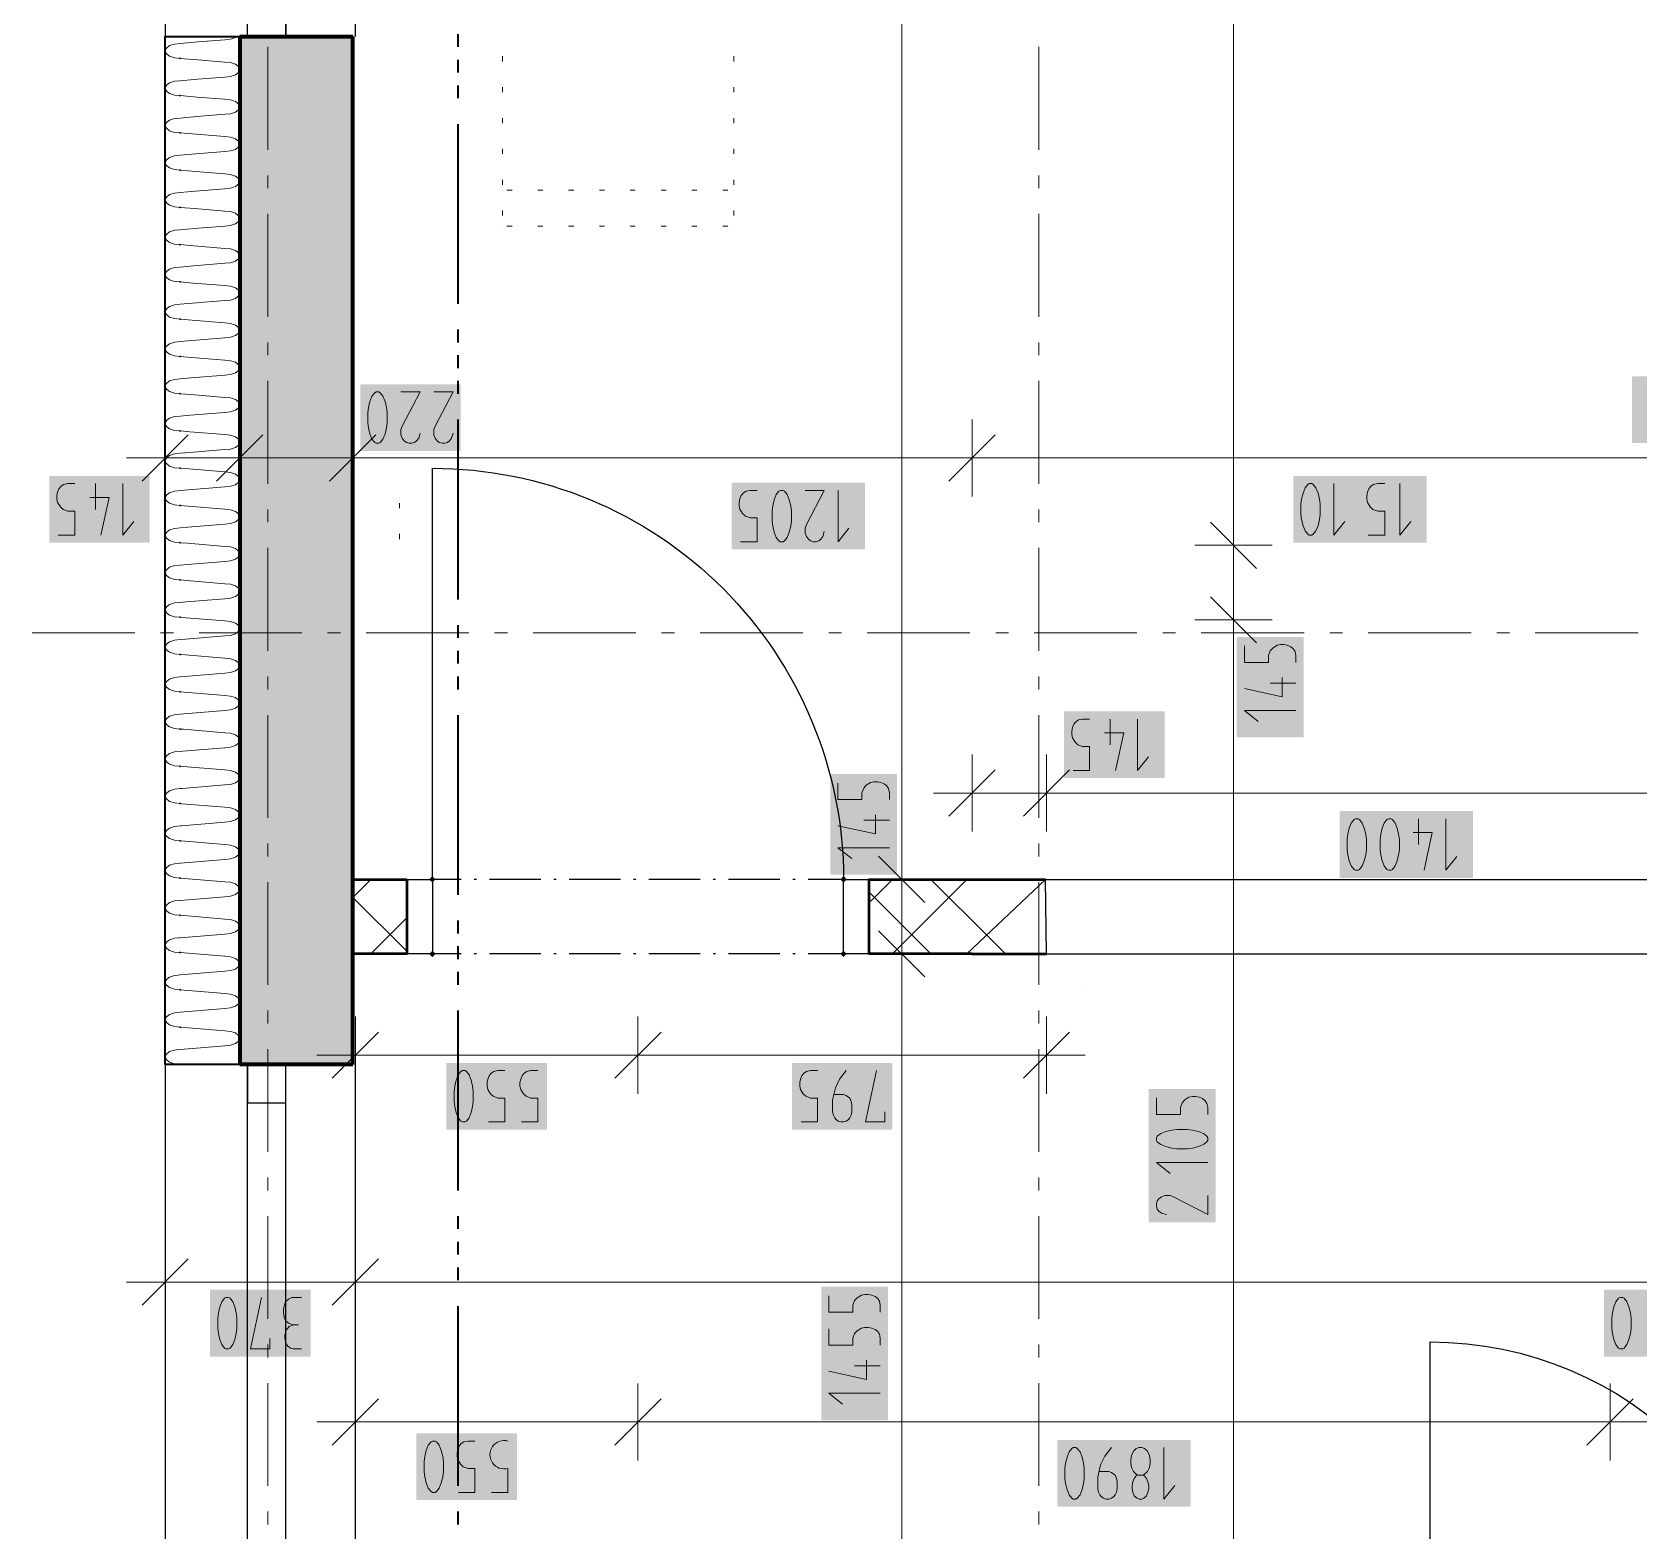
# Model space of a CAD drawing. Header units: millimetres. Extents: x 0 to 594, y 0 to 420.
# Drawn here: x 63.31 to 95.36, y 209.03 to 238.92 of the extents above; entities that cross this region are included whole.
import ezdxf

# ---------------------------------------------------------------- set-up
doc = ezdxf.new("R2010")
doc.units = ezdxf.units.MM
doc.header["$LTSCALE"] = 8
for name, color, linetype in [('PDF_Dvere', 7, 'Continuous'), ('PDF_Koty delkove', 7, 'Continuous'), ('PDF_Nabytek', 7, 'Continuous'), ('PDF_Okna', 7, 'Continuous'), ('PDF_Osy hlavni', 7, 'Continuous'), ('PDF_Pozarni useky', 7, 'Continuous'), ('PDF_Pricky zdene', 7, 'Continuous'), ('PDF_Steny obvodove nosne', 7, 'Continuous'), ('PDF_Zatepleni', 7, 'Continuous')]:
    doc.layers.add(name, color=color, linetype=linetype)

msp = doc.modelspace()

# ---------------------------------------------------------------- hatches: boundary and pattern name
at = {"layer": 'PDF_Zatepleni', "transparency": 33554559}
for points in [[(66.263, 222.767), (66.24, 222.79), (66.263, 222.813), (66.283, 222.794), (66.283, 222.786), (66.287, 222.79), (66.283, 222.794), (66.283, 222.786)], [(66.263, 222.024), (66.24, 222.047), (66.263, 222.07), (66.267, 222.066), (66.266, 222.027), (66.287, 222.047), (66.267, 222.066), (66.266, 222.027)], [(66.263, 221.281), (66.251, 221.293), (66.251, 221.314), (66.24, 221.304), (66.251, 221.293), (66.251, 221.314), (66.263, 221.327), (66.287, 221.304)]]:
    msp.add_hatch(color=256, dxfattribs=at).paths.add_polyline_path(points)

# ---------------------------------------------------------------- linework, layer by layer
at = {"layer": 'PDF_Dvere', "lineweight": 25}
for points in [[(71.871, 222.021), (71.296, 222.021), (71.296, 230.221, -0.414214), (79.496, 222.021), (78.79, 222.021)], [(91.243, 205.621), (91.197, 205.621), (91.197, 212.796, -0.414213), (98.372, 205.621), (97.854, 205.621)]]:
    msp.add_lwpolyline(points, format="xyb", dxfattribs=at)
for points in [[(71.296, 220.535), (70.784, 220.535), (70.784, 222.021), (71.296, 222.021)], [(80.009, 220.535), (79.496, 220.535), (79.496, 222.021), (80.009, 222.021)]]:
    msp.add_lwpolyline(points, close=True, dxfattribs=at)
for points in [[(72.178, 222.021), (72.127, 222.021)], [(73.46, 222.021), (72.435, 222.021)], [(73.767, 222.021), (73.716, 222.021)], [(75.048, 222.021), (74.023, 222.021)], [(75.356, 222.021), (75.305, 222.021)], [(76.637, 222.021), (75.612, 222.021)], [(76.945, 222.021), (76.893, 222.021)], [(78.226, 222.021), (77.201, 222.021)], [(78.533, 222.021), (78.482, 222.021)], [(71.871, 220.535), (71.296, 220.535)], [(72.178, 220.535), (72.127, 220.535)], [(73.46, 220.535), (72.435, 220.535)], [(73.767, 220.535), (73.716, 220.535)], [(75.048, 220.535), (74.023, 220.535)], [(75.356, 220.535), (75.305, 220.535)], [(76.637, 220.535), (75.612, 220.535)], [(76.945, 220.535), (76.893, 220.535)], [(78.226, 220.535), (77.201, 220.535)], [(78.533, 220.535), (78.482, 220.535)], [(79.496, 220.535), (78.79, 220.535)]]:
    msp.add_lwpolyline(points, dxfattribs=at)
at = {"layer": 'PDF_Dvere', "lineweight": 25, "transparency": 33554559}
for points in [[(71.36, 222.021), (71.296, 221.957), (71.296, 222.085), (71.232, 222.021)], [(79.56, 222.021), (79.496, 221.957), (79.496, 222.085), (79.432, 222.021)], [(71.36, 220.535), (71.296, 220.471), (71.296, 220.599), (71.232, 220.535)], [(79.56, 220.535), (79.496, 220.471), (79.496, 220.599), (79.432, 220.535)]]:
    msp.add_solid(points, dxfattribs=at)
at = {"layer": 'PDF_Koty delkove', "lineweight": 18}
for points in [[(87.275, 149.093), (87.275, 159.435), (87.275, 191.374), (87.275, 192.86), (87.275, 204.494), (87.275, 205.621), (87.275, 227.197), (87.275, 228.684), (87.275, 273.219), (87.275, 275.833), (87.275, 277.217), (87.275, 346.455), (87.275, 350.35)], [(80.658, 141.867), (80.658, 204.135), (80.658, 205.621), (80.658, 220.535), (80.658, 222.021), (80.658, 273.219), (80.658, 277.114)], [(70.666, 231.743), (71.05, 231.743), (70.693, 231.06), (70.666, 230.991), (70.666, 230.888), (70.693, 230.821), (70.734, 230.769), (70.776, 230.735), (70.831, 230.718), (70.885, 230.718), (70.94, 230.735), (70.981, 230.769), (71.022, 230.821)], [(71.323, 231.743), (71.707, 231.743), (71.35, 231.06), (71.323, 230.991), (71.323, 230.888), (71.35, 230.821), (71.392, 230.769), (71.433, 230.735), (71.488, 230.718), (71.542, 230.718), (71.597, 230.735), (71.638, 230.769), (71.679, 230.821), (71.707, 230.922)], [(65.966, 231.194), (65.966, 230.425), (65.966, 229.657)], [(67.452, 231.194), (67.452, 230.425), (67.452, 229.657)], [(69.707, 231.194), (69.707, 230.425), (69.707, 229.657)], [(82.059, 231.194), (82.059, 230.425), (82.059, 229.657)], [(66.427, 230.887), (65.505, 229.964)], [(67.914, 230.887), (66.991, 229.964)], [(70.169, 230.887), (69.246, 229.964)], [(71.022, 230.821), (71.05, 230.922)], [(82.52, 230.887), (81.597, 229.964)], [(65.966, 230.425), (65.197, 230.425)], [(101.431, 230.425), (99.893, 230.425), (98.868, 230.425), (97.536, 230.425), (82.059, 230.425), (69.707, 230.425), (67.452, 230.425), (65.966, 230.425)], [(63.834, 228.888), (64.163, 228.888), (64.163, 229.365), (64.026, 229.365), (63.931, 229.4), (63.876, 229.452), (63.821, 229.537), (63.807, 229.604), (63.807, 229.673), (63.821, 229.742), (63.848, 229.809), (63.889, 229.861), (63.944, 229.895), (64.026, 229.913), (64.163, 229.913)], [(64.574, 229.913), (64.574, 229.4)], [(65.121, 229.913), (65.121, 228.888), (65.34, 229.16)], [(88.634, 229.195), (88.661, 229.075), (88.702, 228.973), (88.756, 228.904), (88.784, 228.888), (88.838, 228.888), (88.866, 228.904), (88.92, 228.973), (88.961, 229.075), (88.989, 229.195), (89.003, 229.297), (89.003, 229.502), (88.989, 229.604), (88.961, 229.724), (88.92, 229.827), (88.866, 229.895), (88.838, 229.913), (88.784, 229.913), (88.756, 229.895), (88.702, 229.827), (88.661, 229.724), (88.634, 229.604), (88.62, 229.502)], [(89.277, 229.913), (89.277, 228.888), (89.495, 229.16)], [(89.961, 228.888), (90.29, 228.888), (90.29, 229.365), (90.152, 229.365), (90.057, 229.4), (90.002, 229.452), (89.948, 229.537), (89.934, 229.604), (89.934, 229.673), (89.948, 229.742), (89.975, 229.809), (90.016, 229.861), (90.07, 229.895), (90.152, 229.913), (90.29, 229.913)], [(90.591, 229.913), (90.591, 228.888), (90.809, 229.16)], [(64.464, 229.639), (64.848, 229.639), (64.683, 228.888)], [(77.443, 228.755), (77.771, 228.755), (77.771, 229.233), (77.634, 229.233), (77.539, 229.268), (77.484, 229.319), (77.43, 229.404), (77.416, 229.472), (77.416, 229.54), (77.43, 229.609), (77.457, 229.677), (77.498, 229.728), (77.552, 229.763), (77.634, 229.78), (77.771, 229.78)], [(78.456, 229.369), (78.442, 229.472), (78.414, 229.592), (78.373, 229.694), (78.319, 229.763), (78.291, 229.78), (78.237, 229.78), (78.209, 229.763), (78.155, 229.694), (78.114, 229.592), (78.087, 229.472), (78.073, 229.369)], [(78.73, 229.78), (79.113, 229.78), (78.757, 229.097), (78.73, 229.028), (78.73, 228.925), (78.757, 228.858), (78.798, 228.806), (78.839, 228.772), (78.894, 228.755), (78.948, 228.755), (79.003, 228.772), (79.044, 228.806), (79.085, 228.858), (79.113, 228.959)], [(79.387, 229.78), (79.387, 228.755), (79.605, 229.028)], [(88.62, 229.502), (88.62, 229.297), (88.634, 229.195)], [(78.073, 229.369), (78.073, 229.164), (78.087, 229.063), (78.114, 228.943), (78.155, 228.84), (78.209, 228.772), (78.237, 228.755), (78.291, 228.755), (78.319, 228.772), (78.373, 228.84), (78.414, 228.943), (78.442, 229.063), (78.456, 229.164), (78.456, 229.369)], [(87.736, 228.222), (86.813, 229.145)], [(88.043, 228.684), (87.275, 228.684), (86.506, 228.684)], [(87.736, 226.736), (86.813, 227.659)], [(88.043, 227.197), (87.275, 227.197), (86.506, 227.197)], [(87.495, 226.676), (87.495, 226.348), (87.972, 226.348), (87.972, 226.485), (88.007, 226.58), (88.058, 226.635), (88.143, 226.689), (88.211, 226.703), (88.28, 226.703), (88.348, 226.689), (88.416, 226.662), (88.467, 226.621), (88.502, 226.567), (88.52, 226.485), (88.52, 226.348)], [(88.246, 226.046), (88.246, 225.663), (87.495, 225.828)], [(88.52, 225.937), (88.007, 225.937)], [(88.52, 225.389), (87.495, 225.389), (87.767, 225.171)], [(84.074, 224.194), (84.403, 224.194), (84.403, 224.671), (84.266, 224.671), (84.17, 224.706), (84.115, 224.757), (84.061, 224.842), (84.047, 224.91), (84.047, 224.979), (84.061, 225.047), (84.088, 225.115), (84.129, 225.166), (84.184, 225.201), (84.266, 225.219), (84.403, 225.219)], [(84.814, 225.219), (84.814, 224.706)], [(85.361, 225.219), (85.361, 224.194), (85.58, 224.466)], [(84.704, 224.945), (85.088, 224.945), (84.923, 224.194)], [(82.059, 224.51), (82.059, 223.742), (82.059, 222.973)], [(83.545, 224.51), (83.545, 223.742), (83.545, 222.973)], [(82.52, 224.203), (81.597, 223.28)], [(84.006, 224.203), (83.084, 223.28)], [(79.386, 223.939), (79.386, 223.611), (79.864, 223.611), (79.864, 223.748), (79.899, 223.843), (79.95, 223.898), (80.035, 223.952), (80.103, 223.966)], [(80.103, 223.966), (80.171, 223.966), (80.24, 223.952), (80.308, 223.925), (80.359, 223.884), (80.394, 223.83), (80.411, 223.748), (80.411, 223.611)], [(82.059, 223.742), (81.29, 223.742)], [(128.081, 223.742), (125.979, 223.742), (124.288, 223.742), (123.146, 223.742), (120.436, 223.742), (112.603, 223.742), (101.431, 223.742), (99.893, 223.742), (98.868, 223.742), (97.895, 223.742), (83.545, 223.742), (82.059, 223.742)], [(80.137, 223.309), (80.137, 222.926), (79.386, 223.091)], [(80.411, 223.2), (79.899, 223.2)], [(89.542, 222.818), (89.542, 222.613), (89.556, 222.512), (89.583, 222.392), (89.624, 222.289), (89.679, 222.221), (89.707, 222.204), (89.761, 222.204), (89.789, 222.221), (89.843, 222.289), (89.884, 222.392), (89.912, 222.512), (89.926, 222.613), (89.926, 222.818), (89.912, 222.921), (89.884, 223.041), (89.843, 223.143), (89.789, 223.212), (89.761, 223.229), (89.707, 223.229), (89.679, 223.212), (89.624, 223.143), (89.583, 223.041), (89.556, 222.921)], [(90.966, 223.229), (90.966, 222.717)], [(91.513, 223.229), (91.513, 222.204), (91.732, 222.477)], [(89.556, 222.921), (89.542, 222.818)], [(90.856, 222.955), (91.24, 222.955), (91.075, 222.204)], [(80.411, 222.652), (79.386, 222.652), (79.659, 222.434)], [(81.119, 221.56), (80.196, 222.482)], [(81.426, 222.021), (80.658, 222.021), (79.889, 222.021)], [(81.119, 220.074), (80.196, 220.996)], [(81.426, 220.535), (80.658, 220.535), (79.889, 220.535)], [(69.759, 219.284), (69.759, 218.515), (69.759, 217.746)], [(75.396, 219.284), (75.396, 218.515), (75.396, 217.746)], [(83.545, 219.284), (83.545, 218.515), (83.545, 217.746)], [(70.22, 218.976), (69.297, 218.054)], [(75.857, 218.976), (74.935, 218.054)], [(84.006, 218.976), (83.084, 218.054)], [(69.759, 218.515), (68.99, 218.515)], [(83.545, 218.515), (80.714, 218.515), (75.396, 218.515), (69.759, 218.515)], [(83.545, 218.515), (84.314, 218.515)], [(71.728, 217.797), (71.728, 217.592), (71.742, 217.49), (71.77, 217.37), (71.811, 217.268), (71.865, 217.199), (71.893, 217.183), (71.947, 217.183), (71.975, 217.199), (72.029, 217.268), (72.07, 217.37), (72.098, 217.49), (72.112, 217.592), (72.112, 217.797), (72.098, 217.899), (72.07, 218.019), (72.029, 218.121), (71.975, 218.19), (71.947, 218.208), (71.893, 218.208), (71.865, 218.19), (71.811, 218.121), (71.77, 218.019), (71.742, 217.899)], [(72.413, 217.183), (72.741, 217.183), (72.741, 217.66), (72.604, 217.66), (72.509, 217.695), (72.454, 217.746), (72.399, 217.831), (72.385, 217.899), (72.385, 217.968), (72.399, 218.036), (72.427, 218.104), (72.468, 218.155), (72.522, 218.19), (72.604, 218.208), (72.741, 218.208)], [(73.398, 217.183), (73.398, 217.66), (73.261, 217.66), (73.166, 217.695), (73.111, 217.746), (73.057, 217.831), (73.043, 217.899), (73.043, 217.968), (73.057, 218.036), (73.084, 218.104), (73.125, 218.155), (73.179, 218.19), (73.261, 218.208), (73.398, 218.208)], [(78.649, 217.183), (78.977, 217.183), (78.977, 217.66), (78.84, 217.66), (78.745, 217.695), (78.69, 217.746), (78.635, 217.831), (78.622, 217.899), (78.622, 217.968), (78.635, 218.036), (78.663, 218.104), (78.704, 218.155), (78.758, 218.19), (78.84, 218.208), (78.977, 218.208)], [(79.552, 218.208), (79.415, 218.036), (79.333, 217.865), (79.279, 217.626), (79.279, 217.387), (79.293, 217.319), (79.32, 217.268), (79.347, 217.234), (79.388, 217.199), (79.443, 217.183), (79.497, 217.183), (79.552, 217.199), (79.593, 217.234), (79.62, 217.268), (79.648, 217.319), (79.662, 217.387), (79.662, 217.524), (79.648, 217.592), (79.62, 217.66), (79.552, 217.711), (79.497, 217.729), (79.306, 217.729)], [(80.319, 217.387), (80.319, 217.183), (79.936, 217.183), (80.154, 218.208)], [(71.742, 217.899), (71.728, 217.797)], [(85.737, 217.662), (85.737, 217.334), (86.215, 217.334), (86.215, 217.471), (86.25, 217.566), (86.301, 217.621), (86.386, 217.675), (86.454, 217.689), (86.522, 217.689), (86.591, 217.675), (86.659, 217.648), (86.71, 217.607), (86.745, 217.553), (86.762, 217.471), (86.762, 217.334)], [(73.07, 217.183), (73.398, 217.183)], [(86.351, 217.032), (86.146, 217.032), (86.045, 217.018), (85.925, 216.991), (85.822, 216.95), (85.754, 216.896), (85.737, 216.868), (85.737, 216.814), (85.754, 216.786), (85.822, 216.732), (85.925, 216.691), (86.045, 216.663), (86.146, 216.649), (86.351, 216.649), (86.454, 216.663)], [(86.454, 216.663), (86.574, 216.691), (86.676, 216.732), (86.745, 216.786), (86.762, 216.814), (86.762, 216.868), (86.745, 216.896), (86.676, 216.95), (86.574, 216.991), (86.454, 217.018), (86.351, 217.032)], [(86.762, 216.375), (85.737, 216.375), (86.01, 216.157)], [(86.762, 215.718), (86.762, 215.335), (86.079, 215.691), (86.01, 215.718), (85.907, 215.718), (85.84, 215.691), (85.788, 215.65), (85.754, 215.609), (85.737, 215.554), (85.737, 215.5), (85.754, 215.445), (85.788, 215.404), (85.84, 215.363), (85.941, 215.335)], [(65.966, 214.758), (65.966, 213.99), (65.966, 213.221)], [(69.759, 214.758), (69.759, 213.99), (69.759, 213.221)], [(66.427, 214.451), (65.505, 213.528)], [(70.22, 214.451), (69.297, 213.528)], [(65.966, 213.99), (65.197, 213.99)], [(106.49, 213.99), (81.995, 213.99), (69.759, 213.99), (65.966, 213.99)], [(68.054, 212.861), (68.054, 212.657), (67.671, 212.657), (67.889, 213.682)], [(68.683, 213.682), (68.492, 213.682), (68.424, 213.647), (68.369, 213.596), (68.342, 213.511), (68.328, 213.442), (68.328, 213.374), (68.342, 213.289), (68.369, 213.221), (68.424, 213.17), (68.519, 213.135)], [(79.205, 213.716), (79.205, 213.387), (79.683, 213.387), (79.683, 213.524), (79.718, 213.62), (79.769, 213.675), (79.854, 213.729), (79.922, 213.743), (79.99, 213.743), (80.059, 213.729), (80.127, 213.702), (80.178, 213.661), (80.213, 213.606), (80.23, 213.524), (80.23, 213.387)], [(68.382, 213.032), (68.437, 213.101), (68.519, 213.135), (68.628, 213.135)], [(68.683, 212.657), (68.519, 212.657), (68.464, 212.674), (68.41, 212.708), (68.382, 212.76), (68.355, 212.861), (68.355, 212.93), (68.382, 213.032)], [(79.205, 213.059), (79.205, 212.73), (79.683, 212.73), (79.683, 212.867), (79.718, 212.962), (79.769, 213.017), (79.854, 213.072), (79.922, 213.086), (79.99, 213.086), (80.059, 213.072), (80.127, 213.045), (80.178, 213.004), (80.213, 212.949), (80.23, 212.867), (80.23, 212.73)], [(79.956, 212.429), (79.956, 212.045), (79.205, 212.21)], [(80.23, 212.319), (79.718, 212.319)], [(69.759, 211.968), (69.759, 211.199), (69.759, 210.43)], [(75.396, 211.968), (75.396, 211.199), (75.396, 210.43)], [(94.785, 211.968), (94.785, 211.199), (94.785, 210.43)], [(70.22, 211.66), (69.297, 210.738)], [(75.857, 211.66), (74.935, 210.738)], [(80.23, 211.772), (79.205, 211.772), (79.478, 211.553)], [(95.246, 211.66), (94.323, 210.738)], [(69.759, 211.199), (68.99, 211.199)], [(122.238, 211.199), (109.916, 211.199), (94.785, 211.199), (75.396, 211.199), (69.759, 211.199)], [(71.816, 209.794), (72.144, 209.794), (72.144, 210.272), (72.007, 210.272), (71.912, 210.307), (71.857, 210.358), (71.803, 210.443), (71.789, 210.511), (71.789, 210.579), (71.803, 210.648), (71.83, 210.716), (71.871, 210.767), (71.925, 210.802), (72.007, 210.819), (72.144, 210.819)], [(84.843, 210.687), (84.706, 210.515), (84.624, 210.344), (84.57, 210.105), (84.57, 209.866), (84.584, 209.798), (84.611, 209.747), (84.638, 209.713), (84.679, 209.678), (84.734, 209.662), (84.788, 209.662), (84.843, 209.678), (84.885, 209.713), (84.912, 209.747), (84.94, 209.798), (84.954, 209.866), (84.954, 210.003), (84.94, 210.071), (84.912, 210.139), (84.843, 210.191), (84.788, 210.208), (84.597, 210.208)], [(85.884, 210.687), (85.884, 209.662), (86.103, 209.934)], [(85.473, 210.139), (85.501, 210.122), (85.542, 210.071), (85.569, 210.003), (85.583, 209.934), (85.583, 209.866), (85.569, 209.798), (85.542, 209.729), (85.487, 209.678), (85.446, 209.662), (85.391, 209.662), (85.35, 209.678), (85.295, 209.729), (85.268, 209.798), (85.254, 209.866), (85.254, 209.934), (85.268, 210.003)], [(85.268, 210.003), (85.295, 210.071), (85.336, 210.122), (85.363, 210.139)]]:
    msp.add_lwpolyline(points, dxfattribs=at)
for points in [[(70.009, 231.332), (70.009, 231.127), (70.023, 231.026), (70.05, 230.906), (70.091, 230.803), (70.146, 230.735), (70.174, 230.718), (70.228, 230.718), (70.256, 230.735), (70.31, 230.803), (70.351, 230.906), (70.379, 231.026), (70.393, 231.127), (70.393, 231.332), (70.379, 231.435), (70.351, 231.555), (70.31, 231.657), (70.256, 231.726), (70.228, 231.743), (70.174, 231.743), (70.146, 231.726), (70.091, 231.657), (70.05, 231.555), (70.023, 231.435)], [(90.199, 222.818), (90.199, 222.613), (90.213, 222.512), (90.24, 222.392), (90.281, 222.289), (90.336, 222.221), (90.364, 222.204), (90.418, 222.204), (90.446, 222.221), (90.5, 222.289), (90.541, 222.392), (90.569, 222.512), (90.583, 222.613), (90.583, 222.818), (90.569, 222.921), (90.541, 223.041), (90.5, 223.143), (90.446, 223.212), (90.418, 223.229), (90.364, 223.229), (90.336, 223.212), (90.281, 223.143), (90.24, 223.041), (90.213, 222.921)], [(67.013, 213.271), (67.013, 213.066), (67.027, 212.965), (67.055, 212.845), (67.096, 212.742), (67.15, 212.674), (67.178, 212.657), (67.232, 212.657), (67.26, 212.674), (67.314, 212.742), (67.355, 212.845), (67.383, 212.965), (67.397, 213.066), (67.397, 213.271), (67.383, 213.374), (67.355, 213.494), (67.314, 213.596), (67.26, 213.665), (67.232, 213.682), (67.178, 213.682), (67.15, 213.665), (67.096, 213.596), (67.055, 213.494), (67.027, 213.374)], [(94.821, 213.271), (94.821, 213.066), (94.835, 212.965), (94.862, 212.845), (94.903, 212.742), (94.957, 212.674), (94.985, 212.657), (95.039, 212.657), (95.067, 212.674), (95.122, 212.742), (95.163, 212.845), (95.191, 212.965), (95.205, 213.066), (95.205, 213.271), (95.191, 213.374), (95.163, 213.494), (95.122, 213.596), (95.067, 213.665), (95.039, 213.682), (94.985, 213.682), (94.957, 213.665), (94.903, 213.596), (94.862, 213.494), (94.835, 213.374)], [(71.132, 210.408), (71.132, 210.203), (71.146, 210.102), (71.173, 209.982), (71.214, 209.879), (71.268, 209.811), (71.296, 209.794), (71.35, 209.794), (71.378, 209.811), (71.432, 209.879), (71.473, 209.982), (71.501, 210.102), (71.515, 210.203), (71.515, 210.408), (71.501, 210.511), (71.473, 210.631), (71.432, 210.733), (71.378, 210.802), (71.35, 210.819), (71.296, 210.819), (71.268, 210.802), (71.214, 210.733), (71.173, 210.631), (71.146, 210.511)], [(83.913, 210.276), (83.913, 210.071), (83.927, 209.969), (83.954, 209.849), (83.995, 209.747), (84.049, 209.678), (84.077, 209.662), (84.131, 209.662), (84.159, 209.678), (84.214, 209.747), (84.255, 209.849), (84.283, 209.969), (84.297, 210.071), (84.297, 210.276), (84.283, 210.378), (84.255, 210.498), (84.214, 210.601), (84.159, 210.669), (84.131, 210.687), (84.077, 210.687), (84.049, 210.669), (83.995, 210.601), (83.954, 210.498), (83.927, 210.378)], [(85.227, 210.447), (85.227, 210.378), (85.241, 210.293), (85.281, 210.208), (85.336, 210.157), (85.363, 210.139), (85.473, 210.139), (85.501, 210.157), (85.556, 210.208), (85.597, 210.293), (85.611, 210.378), (85.611, 210.447), (85.597, 210.532), (85.556, 210.618), (85.501, 210.669), (85.446, 210.687), (85.391, 210.687), (85.336, 210.669), (85.281, 210.618), (85.241, 210.532)]]:
    msp.add_lwpolyline(points, close=True, dxfattribs=at)
msp.add_lwpolyline([(72.473, 209.794), (72.801, 209.794), (72.801, 210.272, -1.306892), (72.801, 210.819)], format="xyb", dxfattribs=at)
at = {"layer": 'PDF_Koty delkove', "color": 7, "lineweight": 18, "true_color": 0xffffff, "transparency": 33554559}
for points in [[(97.228, 232.056), (95.224, 232.056), (97.228, 230.724), (95.224, 230.724)], [(71.861, 231.897), (69.856, 231.897), (71.861, 230.564), (69.856, 230.564)], [(65.659, 230.067), (63.654, 230.067), (65.659, 228.734), (63.654, 228.734)], [(79.924, 229.934), (77.262, 229.934), (79.924, 228.601), (77.262, 228.601)], [(91.128, 230.067), (88.466, 230.067), (91.128, 228.734), (88.466, 228.734)], [(88.673, 224.852), (88.673, 226.857), (87.341, 224.852), (87.341, 226.857)], [(85.899, 225.372), (83.894, 225.372), (85.899, 224.04), (83.894, 224.04)], [(80.565, 222.115), (80.565, 224.12), (79.232, 222.115), (79.232, 224.12)], [(92.051, 223.383), (89.389, 223.383), (92.051, 222.05), (89.389, 222.05)], [(73.58, 218.361), (71.575, 218.361), (73.58, 217.029), (71.575, 217.029)], [(80.473, 218.361), (78.468, 218.361), (80.473, 217.029), (78.468, 217.029)], [(86.916, 215.181), (86.916, 217.843), (85.583, 215.181), (85.583, 217.843)], [(68.865, 213.836), (66.86, 213.836), (68.865, 212.503), (66.86, 212.503)], [(80.384, 211.234), (80.384, 213.896), (79.051, 211.234), (79.051, 213.896)], [(97.329, 213.836), (94.667, 213.836), (97.329, 212.503), (94.667, 212.503)], [(72.983, 210.973), (70.978, 210.973), (72.983, 209.641), (70.978, 209.641)], [(86.421, 210.84), (83.759, 210.84), (86.421, 209.508), (83.759, 209.508)]]:
    msp.add_solid(points, dxfattribs=at)
at = {"layer": 'PDF_Nabytek'}
for p, q in [((83.545, 220.535), (83.524, 222.021)), ((83.524, 222.021), (97.895, 222.021)), ((83.545, 220.535), (97.895, 220.535)), ((84.337, 219.861), (84.337, 219.861))]:
    msp.add_line(p, q, dxfattribs=at)
at = {"layer": 'PDF_Nabytek', "lineweight": 13}
for points in [[(72.694, 238.436), (72.694, 238.334)], [(77.306, 238.436), (77.306, 238.334)], [(72.694, 237.821), (72.694, 237.719)], [(77.306, 237.821), (77.306, 237.719)], [(72.694, 237.206), (72.694, 237.104)], [(77.306, 237.206), (77.306, 237.104)], [(72.694, 236.591), (72.694, 236.489)], [(77.306, 236.591), (77.306, 236.489)], [(72.694, 235.976), (72.694, 235.874)], [(77.306, 235.976), (77.306, 235.874)], [(72.694, 235.769), (72.694, 235.769)], [(72.781, 235.769), (72.884, 235.769)], [(73.396, 235.769), (73.499, 235.769)], [(74.011, 235.769), (74.114, 235.769)], [(74.626, 235.769), (74.729, 235.769)], [(75.241, 235.769), (75.343, 235.769)], [(75.856, 235.769), (75.958, 235.769)], [(76.471, 235.769), (76.573, 235.769)], [(77.086, 235.769), (77.188, 235.769)], [(77.306, 235.769), (77.306, 235.769)], [(72.694, 235.361), (72.694, 235.259)], [(77.306, 235.361), (77.306, 235.259)], [(72.694, 235.051), (72.694, 235.051)], [(72.694, 235.051), (72.694, 235.051)], [(72.781, 235.051), (72.884, 235.051)], [(73.396, 235.051), (73.499, 235.051)], [(74.011, 235.051), (74.114, 235.051)], [(74.626, 235.051), (74.729, 235.051)], [(75.241, 235.051), (75.343, 235.051)], [(75.856, 235.051), (75.958, 235.051)], [(76.471, 235.051), (76.573, 235.051)], [(77.086, 235.051), (77.188, 235.051)], [(77.306, 235.051), (77.306, 235.051)], [(77.306, 235.051), (77.306, 235.051)], [(70.638, 229.626), (70.638, 229.626)], [(70.638, 229.626), (70.638, 229.626)], [(70.638, 229.526), (70.638, 229.424)], [(70.638, 228.911), (70.638, 228.809)], [(70.638, 228.909), (70.638, 228.909)], [(83.545, 220.535), (83.545, 220.535)], [(83.545, 220.535), (83.545, 220.535)]]:
    msp.add_lwpolyline(points, dxfattribs=at)
at = {"layer": 'PDF_Okna', "lineweight": 25}
for points in [[(65.966, 257.281), (65.966, 238.831)], [(67.606, 238.831), (67.606, 257.281)], [(68.375, 238.831), (68.375, 257.281)], [(69.759, 238.831), (69.759, 257.281)], [(65.966, 218.331), (65.966, 208.081)], [(67.606, 208.081), (67.606, 218.331)], [(68.375, 208.081), (68.375, 218.331)], [(69.759, 208.081), (69.759, 218.331)]]:
    msp.add_lwpolyline(points, dxfattribs=at)
for points in [[(67.606, 238.831), (67.606, 239.6), (68.375, 239.6), (68.375, 238.831)], [(67.606, 218.331), (67.606, 217.562), (68.375, 217.562), (68.375, 218.331)]]:
    msp.add_lwpolyline(points, close=True, dxfattribs=at)
at = {"layer": 'PDF_Osy hlavni', "lineweight": 18}
for points in [[(68.016, 236.574), (68.016, 238.624)], [(83.391, 236.574), (83.391, 238.624)], [(83.391, 236.574), (83.391, 238.624)], [(68.016, 235.805), (68.016, 236.061)], [(68.016, 233.242), (68.016, 235.292)], [(83.391, 233.242), (83.391, 235.292)], [(83.391, 233.242), (83.391, 235.292)], [(68.016, 232.474), (68.016, 232.73)], [(83.391, 232.474), (83.391, 232.73), (83.391, 232.474)], [(68.016, 229.911), (68.016, 231.961)], [(83.391, 229.911), (83.391, 231.961)], [(83.391, 229.911), (83.391, 231.961)], [(68.016, 229.142), (68.016, 229.399)], [(68.016, 226.58), (68.016, 228.63)], [(83.391, 226.58), (83.391, 228.63)], [(83.391, 226.58), (83.391, 228.63)], [(65.362, 226.941), (63.312, 226.941)], [(66.131, 226.941), (65.875, 226.941)], [(68.693, 226.941), (66.643, 226.941)], [(69.462, 226.941), (69.206, 226.941)], [(72.025, 226.941), (69.975, 226.941)], [(72.793, 226.941), (72.537, 226.941)], [(75.356, 226.941), (73.306, 226.941)], [(76.125, 226.941), (75.868, 226.941)], [(78.687, 226.941), (76.637, 226.941)], [(79.456, 226.941), (79.2, 226.941)], [(82.018, 226.941), (79.968, 226.941)], [(82.787, 226.941), (82.531, 226.941)], [(85.349, 226.941), (83.299, 226.941)], [(86.118, 226.941), (85.862, 226.941)], [(88.681, 226.941), (86.631, 226.941)], [(89.449, 226.941), (89.193, 226.941)], [(92.012, 226.941), (89.962, 226.941)], [(92.781, 226.941), (92.524, 226.941)], [(95.343, 226.941), (93.293, 226.941)], [(68.016, 225.811), (68.016, 226.068)], [(68.016, 223.249), (68.016, 225.299)], [(83.391, 223.249), (83.391, 225.299)], [(83.391, 223.249), (83.391, 225.299)], [(68.016, 222.48), (68.016, 222.736)], [(68.016, 219.918), (68.016, 221.968)], [(83.391, 219.918), (83.391, 221.968)], [(83.391, 219.918), (83.391, 221.968)], [(68.016, 219.149), (68.016, 219.405)], [(68.016, 216.586), (68.016, 218.636)], [(83.391, 216.586), (83.391, 218.636)], [(83.391, 216.586), (83.391, 218.636)], [(68.016, 215.818), (68.016, 216.074)], [(68.016, 213.255), (68.016, 215.305)], [(83.391, 213.255), (83.391, 215.305)], [(83.391, 213.255), (83.391, 215.305)], [(68.016, 212.486), (68.016, 212.743)], [(68.016, 209.924), (68.016, 211.974)], [(83.391, 209.924), (83.391, 211.974)], [(83.391, 209.924), (83.391, 211.974)], [(68.016, 209.155), (68.016, 209.411)], [(83.391, 209.411), (83.391, 209.155), (83.391, 209.411)]]:
    msp.add_lwpolyline(points, dxfattribs=at)
for points in [[(83.391, 236.061), (83.391, 235.805)], [(83.391, 229.399), (83.391, 229.142)], [(83.391, 226.068), (83.391, 225.811)], [(83.391, 222.736), (83.391, 222.48)], [(83.391, 219.405), (83.391, 219.149)], [(83.391, 216.074), (83.391, 215.818)], [(83.391, 212.743), (83.391, 212.486)]]:
    msp.add_lwpolyline(points, close=True, dxfattribs=at)
at = {"layer": 'PDF_Pozarni useky', "lineweight": 35}
for points in [[(71.809, 238.624), (71.809, 238.88)], [(71.809, 238.111), (71.809, 238.367)], [(71.809, 237.599), (71.809, 237.855)], [(71.809, 233.499), (71.809, 237.086)], [(71.809, 232.73), (71.809, 232.986)], [(71.809, 232.217), (71.809, 232.474)], [(71.809, 231.705), (71.809, 231.961)], [(71.809, 227.605), (71.809, 231.192)], [(71.809, 226.836), (71.809, 227.092)], [(71.809, 226.324), (71.809, 226.58)], [(71.809, 225.811), (71.809, 226.068)], [(71.809, 221.711), (71.809, 225.299)], [(71.809, 220.943), (71.809, 221.199)], [(71.809, 220.43), (71.809, 220.686)], [(71.809, 219.918), (71.809, 220.174)], [(71.809, 215.818), (71.809, 219.405)], [(71.809, 215.049), (71.809, 215.305)], [(71.809, 214.536), (71.809, 214.793)], [(71.809, 214.024), (71.809, 214.28)], [(71.809, 209.924), (71.809, 213.511)], [(71.809, 209.155), (71.809, 209.411)]]:
    msp.add_lwpolyline(points, dxfattribs=at)
at = {"layer": 'PDF_Pricky zdene', "lineweight": 9}
for points in [[(70.784, 220.586), (69.707, 221.662), (70.066, 222.021)], [(80.47, 222.021), (80.111, 221.662), (80.009, 221.56)], [(81.956, 222.021), (81.597, 221.662), (80.47, 220.535)], [(82.059, 221.201), (81.597, 221.662), (81.239, 222.021)], [(83.524, 222.021), (81.956, 220.535)], [(81.239, 220.535), (80.111, 221.662), (80.009, 221.765)], [(70.784, 221.252), (70.066, 220.535)], [(82.725, 220.535), (82.059, 221.201)]]:
    msp.add_lwpolyline(points, dxfattribs=at)
at = {"layer": 'PDF_Pricky zdene', "lineweight": 50}
for points in [[(70.784, 222.021), (70.784, 220.535), (69.759, 220.535), (69.707, 220.535), (69.707, 222.021), (69.759, 222.021), (70.784, 222.021)], [(82.059, 220.535), (80.009, 220.535), (80.009, 222.021), (83.524, 222.021)], [(82.059, 220.535), (83.545, 220.535)]]:
    msp.add_lwpolyline(points, dxfattribs=at)
at = {"layer": 'PDF_Steny obvodove nosne', "lineweight": 70}
for points in [[(67.452, 238.831), (67.452, 218.331)], [(67.452, 238.831), (67.606, 238.831), (68.375, 238.831), (69.707, 238.831)], [(69.707, 218.331), (69.707, 220.535), (69.707, 222.021), (69.707, 238.831)], [(69.707, 218.331), (68.375, 218.331), (67.606, 218.331), (67.452, 218.331)]]:
    msp.add_lwpolyline(points, dxfattribs=at)
at = {"layer": 'PDF_Steny obvodove nosne', "color": 9, "lineweight": 9, "true_color": 0xc0c0c0, "transparency": 33554559}
msp.add_solid([(67.452, 218.331), (69.707, 218.331), (67.452, 238.831), (69.707, 238.831)], dxfattribs=at)
at = {"layer": 'PDF_Zatepleni', "lineweight": 35}
for points in [[(65.966, 218.331), (65.966, 238.831), (67.452, 238.831), (67.452, 218.331)], [(67.452, 218.331), (65.966, 218.331)]]:
    msp.add_lwpolyline(points, dxfattribs=at)
at = {"layer": 'PDF_Zatepleni', "lineweight": 9}
for points in [[(66.263, 238.693), (66.626, 238.723), (67.155, 238.766)], [(67.155, 238.766), (67.27, 238.778), (67.366, 238.81), (67.395, 238.831)], [(66.263, 238.693), (66.15, 238.681), (66.053, 238.649), (65.989, 238.601), (65.966, 238.544)], [(65.966, 238.544), (65.989, 238.487), (66.053, 238.439), (66.15, 238.407), (66.263, 238.395)], [(67.155, 238.322), (66.618, 238.366), (66.263, 238.395)], [(67.155, 238.322), (67.155, 238.322)], [(67.452, 238.188), (67.431, 238.23), (67.366, 238.278), (67.27, 238.31), (67.155, 238.322)], [(67.155, 238.023), (67.27, 238.034), (67.366, 238.067), (67.431, 238.115), (67.452, 238.157)], [(66.263, 237.95), (66.15, 237.938), (66.053, 237.906), (65.989, 237.858), (65.966, 237.801)], [(65.966, 237.801), (65.989, 237.744), (66.053, 237.696), (66.15, 237.664), (66.263, 237.652)], [(66.263, 237.95), (66.61, 237.978), (67.155, 238.023)], [(67.155, 237.579), (66.602, 237.624), (66.263, 237.652)], [(67.155, 237.579), (67.155, 237.579)], [(67.452, 237.445), (67.431, 237.487), (67.366, 237.535), (67.27, 237.567), (67.155, 237.579)], [(66.263, 237.206), (66.15, 237.195), (66.053, 237.163), (65.989, 237.115), (65.966, 237.058)], [(66.263, 237.206), (66.594, 237.234), (67.155, 237.28)], [(67.155, 237.28), (67.27, 237.291), (67.366, 237.324), (67.431, 237.372), (67.452, 237.414)], [(65.966, 237.058), (65.989, 237.001), (66.053, 236.953), (66.15, 236.92), (66.263, 236.909)], [(67.155, 236.836), (66.586, 236.883), (66.263, 236.909)], [(67.155, 236.836), (67.155, 236.836)], [(67.452, 236.702), (67.431, 236.743), (67.366, 236.792), (67.27, 236.824), (67.155, 236.836)], [(66.263, 236.463), (66.578, 236.489), (67.155, 236.537)], [(67.155, 236.537), (67.27, 236.548), (67.366, 236.581), (67.431, 236.629)], [(67.431, 236.629), (67.452, 236.671)], [(66.263, 236.463), (66.15, 236.452), (66.053, 236.42), (65.989, 236.372), (65.966, 236.315)], [(65.966, 236.315), (65.989, 236.258), (66.053, 236.21), (66.15, 236.177), (66.263, 236.166)], [(67.155, 236.092), (66.57, 236.141), (66.263, 236.166)], [(67.155, 236.092), (67.155, 236.092)], [(67.452, 235.959), (67.431, 236), (67.366, 236.049), (67.27, 236.081), (67.155, 236.092)], [(67.155, 235.794), (67.27, 235.805), (67.366, 235.838), (67.431, 235.886), (67.452, 235.928)], [(66.263, 235.72), (66.15, 235.709), (66.053, 235.677), (65.989, 235.628), (65.966, 235.572)], [(65.966, 235.572), (65.989, 235.515)], [(66.263, 235.72), (66.562, 235.745)], [(66.562, 235.745), (67.155, 235.794)], [(65.989, 235.515), (66.053, 235.466), (66.15, 235.434), (66.263, 235.423)], [(67.155, 235.349), (66.554, 235.399), (66.263, 235.423)], [(67.155, 235.349), (67.155, 235.349)], [(67.452, 235.216), (67.431, 235.257), (67.366, 235.306), (67.27, 235.338), (67.155, 235.349)], [(66.263, 234.977), (66.15, 234.966), (66.053, 234.934), (65.989, 234.885), (65.966, 234.828)], [(66.263, 234.977), (66.546, 235), (67.155, 235.051)], [(67.155, 235.051), (67.27, 235.062), (67.366, 235.094), (67.431, 235.143), (67.452, 235.184)], [(65.966, 234.828), (65.989, 234.772), (66.053, 234.723), (66.15, 234.691), (66.263, 234.68)], [(67.155, 234.606), (66.538, 234.657), (66.263, 234.68)], [(67.155, 234.606), (67.155, 234.606)], [(67.452, 234.473), (67.431, 234.514), (67.366, 234.563), (67.27, 234.595), (67.155, 234.606)], [(66.263, 234.234), (66.53, 234.256), (67.155, 234.308)], [(67.155, 234.308), (67.27, 234.319), (67.366, 234.351), (67.431, 234.4), (67.452, 234.441)], [(66.263, 234.234), (66.15, 234.223), (66.053, 234.19), (65.989, 234.142), (65.966, 234.085), (65.989, 234.028), (66.053, 233.98), (66.15, 233.948), (66.263, 233.937)], [(67.155, 233.863), (66.522, 233.915), (66.263, 233.937)], [(67.155, 233.863), (67.155, 233.863)], [(67.452, 233.729), (67.431, 233.771), (67.366, 233.819), (67.27, 233.852), (67.155, 233.863)], [(67.155, 233.564), (67.27, 233.576), (67.366, 233.608), (67.431, 233.657), (67.452, 233.698)], [(66.263, 233.491), (66.15, 233.48), (66.053, 233.447), (65.989, 233.399), (65.966, 233.342)], [(65.966, 233.342), (65.989, 233.285), (66.053, 233.237), (66.15, 233.205), (66.263, 233.194)], [(66.263, 233.491), (66.514, 233.511), (67.155, 233.564)], [(66.506, 233.174), (66.263, 233.194)], [(67.155, 233.12), (66.506, 233.174)], [(67.155, 233.12), (67.155, 233.12)], [(67.452, 232.986), (67.431, 233.028), (67.366, 233.076), (67.27, 233.109), (67.155, 233.12)], [(66.263, 232.748), (66.15, 232.736), (66.053, 232.704), (65.989, 232.656)], [(66.263, 232.748), (66.498, 232.767), (67.155, 232.821)], [(67.155, 232.821), (67.27, 232.833), (67.366, 232.865), (67.431, 232.914), (67.452, 232.955)], [(65.989, 232.656), (65.966, 232.599), (65.989, 232.542), (66.053, 232.494), (66.15, 232.462), (66.263, 232.45)], [(67.155, 232.377), (66.49, 232.432), (66.263, 232.45)], [(67.155, 232.377), (67.155, 232.377)], [(67.452, 232.243), (67.431, 232.285), (67.366, 232.333), (67.27, 232.366), (67.155, 232.377)], [(66.263, 232.005), (66.482, 232.023), (67.155, 232.078)], [(67.155, 232.078), (67.27, 232.09), (67.366, 232.122), (67.431, 232.17), (67.452, 232.212)], [(66.263, 232.005), (66.15, 231.993), (66.053, 231.961), (65.989, 231.913), (65.966, 231.856)], [(65.966, 231.856), (65.989, 231.799), (66.053, 231.751), (66.15, 231.719), (66.263, 231.707)], [(67.155, 231.634), (66.475, 231.69), (66.263, 231.707)], [(67.155, 231.634), (67.155, 231.634)], [(67.452, 231.5), (67.431, 231.542), (67.366, 231.59), (67.27, 231.622), (67.155, 231.634)], [(67.155, 231.335), (67.27, 231.346), (67.366, 231.379), (67.431, 231.427), (67.452, 231.469)], [(66.263, 231.261), (66.15, 231.25), (66.053, 231.218), (65.989, 231.17), (65.966, 231.113)], [(65.966, 231.113), (65.989, 231.056), (66.053, 231.008), (66.15, 230.976), (66.263, 230.964)], [(66.263, 231.261), (66.466, 231.278), (67.155, 231.335)], [(67.155, 230.891), (66.459, 230.948), (66.263, 230.964)], [(67.155, 230.891), (67.155, 230.891)], [(67.27, 230.879), (67.155, 230.891)], [(67.452, 230.757), (67.431, 230.798), (67.366, 230.847), (67.27, 230.879)], [(66.263, 230.518), (66.15, 230.507), (66.053, 230.475), (65.989, 230.427), (65.966, 230.37)], [(66.263, 230.518), (66.45, 230.534), (67.155, 230.592)], [(67.155, 230.592), (67.27, 230.603), (67.366, 230.636), (67.431, 230.684), (67.452, 230.726)], [(65.966, 230.37), (65.989, 230.313), (66.053, 230.265), (66.15, 230.232), (66.263, 230.221)], [(67.155, 230.148), (66.443, 230.206), (66.263, 230.221)], [(67.155, 230.148), (67.155, 230.148)], [(67.452, 230.014), (67.431, 230.055), (67.366, 230.104), (67.27, 230.136), (67.155, 230.148)], [(66.263, 229.775), (66.434, 229.789), (67.155, 229.849)], [(67.155, 229.849), (67.27, 229.86), (67.366, 229.893), (67.431, 229.941), (67.452, 229.983)], [(66.263, 229.775), (66.15, 229.764), (66.053, 229.732), (65.989, 229.683), (65.966, 229.627)], [(65.966, 229.627), (65.989, 229.57), (66.053, 229.522), (66.15, 229.489), (66.263, 229.478)], [(67.155, 229.404), (66.427, 229.465), (66.263, 229.478)], [(67.155, 229.404), (67.155, 229.404)], [(67.452, 229.271), (67.431, 229.312), (67.366, 229.361), (67.27, 229.393), (67.155, 229.404)], [(67.155, 229.106), (67.27, 229.117), (67.366, 229.149), (67.431, 229.198), (67.452, 229.239)], [(66.263, 229.032), (66.15, 229.021), (66.053, 228.989), (65.989, 228.94), (65.966, 228.884)], [(65.966, 228.884), (65.989, 228.827), (66.053, 228.778), (66.15, 228.746), (66.263, 228.735)], [(66.263, 229.032), (66.418, 229.045), (67.155, 229.106)], [(67.155, 228.661), (66.411, 228.723), (66.263, 228.735)], [(67.155, 228.661), (67.155, 228.661)], [(67.452, 228.528), (67.431, 228.569), (67.366, 228.618), (67.27, 228.65), (67.155, 228.661)], [(66.263, 228.289), (66.15, 228.278), (66.053, 228.245), (65.989, 228.197), (65.966, 228.14)], [(66.263, 228.289), (66.402, 228.3), (67.155, 228.363)], [(67.155, 228.363), (67.27, 228.374), (67.366, 228.406), (67.431, 228.455), (67.452, 228.496)], [(65.966, 228.14), (65.989, 228.084)], [(65.989, 228.084), (66.053, 228.035), (66.15, 228.003), (66.263, 227.992)], [(67.155, 227.918), (66.395, 227.981), (66.263, 227.992)], [(67.155, 227.918), (67.155, 227.918)], [(67.452, 227.784), (67.431, 227.826), (67.366, 227.874), (67.27, 227.907), (67.155, 227.918)], [(66.263, 227.546), (66.15, 227.535), (66.053, 227.502), (65.989, 227.454), (65.966, 227.397)], [(66.263, 227.546), (66.386, 227.556), (67.155, 227.619)], [(67.155, 227.619), (67.27, 227.631)], [(67.27, 227.631), (67.366, 227.663), (67.431, 227.712), (67.452, 227.753)], [(65.966, 227.397), (65.989, 227.34), (66.053, 227.292), (66.15, 227.26), (66.263, 227.249)], [(67.155, 227.175), (66.379, 227.239), (66.263, 227.249)], [(67.155, 227.175), (67.155, 227.175)], [(67.452, 227.041), (67.431, 227.083), (67.366, 227.131), (67.27, 227.164), (67.155, 227.175)], [(67.155, 226.876), (67.27, 226.888), (67.366, 226.92), (67.431, 226.969), (67.452, 227.01)], [(66.263, 226.803), (66.15, 226.791), (66.053, 226.759), (65.989, 226.711), (65.966, 226.654)], [(65.966, 226.654), (65.989, 226.597), (66.053, 226.549), (66.15, 226.517), (66.263, 226.506)], [(66.263, 226.803), (66.369, 226.812), (67.155, 226.876)], [(67.155, 226.432), (66.363, 226.497), (66.263, 226.506)], [(67.155, 226.432), (67.155, 226.432)], [(67.452, 226.298), (67.431, 226.34), (67.366, 226.388), (67.27, 226.421), (67.155, 226.432)], [(67.155, 226.133), (67.27, 226.145), (67.366, 226.177), (67.431, 226.225), (67.452, 226.267)], [(66.263, 226.06), (66.15, 226.048), (66.053, 226.016), (65.989, 225.968), (65.966, 225.911)], [(66.263, 226.06), (66.353, 226.067), (67.155, 226.133)], [(65.966, 225.911), (65.989, 225.854), (66.053, 225.806), (66.15, 225.774), (66.263, 225.762)], [(67.155, 225.689), (66.347, 225.756), (66.263, 225.762)], [(67.155, 225.689), (67.155, 225.689)], [(67.452, 225.555), (67.431, 225.597), (67.366, 225.645), (67.27, 225.677), (67.155, 225.689)], [(66.263, 225.317), (66.15, 225.305), (66.053, 225.273), (65.989, 225.225)], [(66.263, 225.317), (66.337, 225.323), (67.155, 225.39)], [(67.155, 225.39), (67.27, 225.401), (67.366, 225.434), (67.431, 225.482), (67.452, 225.524)], [(65.989, 225.225), (65.966, 225.168)], [(65.966, 225.168), (65.989, 225.111), (66.053, 225.063), (66.15, 225.031), (66.263, 225.019)], [(67.155, 224.946), (66.331, 225.014), (66.263, 225.019)], [(67.155, 224.946), (67.155, 224.946)], [(67.452, 224.812), (67.431, 224.854), (67.366, 224.902), (67.27, 224.934), (67.155, 224.946)], [(67.155, 224.647), (67.27, 224.658), (67.366, 224.691), (67.431, 224.739), (67.452, 224.781)], [(66.263, 224.573), (66.15, 224.562), (66.053, 224.53), (65.989, 224.482), (65.966, 224.425)], [(65.966, 224.425), (65.989, 224.368), (66.053, 224.32), (66.15, 224.287), (66.263, 224.276)], [(66.263, 224.573), (66.321, 224.578), (67.155, 224.647)], [(67.155, 224.203), (66.315, 224.272), (66.263, 224.276)], [(67.155, 224.203), (67.155, 224.203)], [(67.452, 224.069), (67.431, 224.11), (67.366, 224.159), (67.27, 224.191), (67.155, 224.203)], [(67.155, 223.904), (67.27, 223.915), (67.366, 223.948), (67.431, 223.996), (67.452, 224.038)], [(66.263, 223.83), (66.15, 223.819), (66.053, 223.787), (65.989, 223.739), (65.966, 223.682)], [(66.263, 223.83), (66.305, 223.834), (67.155, 223.904)], [(65.966, 223.682), (65.989, 223.625), (66.053, 223.577), (66.15, 223.544), (66.263, 223.533)], [(67.155, 223.459), (66.299, 223.53), (66.263, 223.533)], [(67.155, 223.459), (67.155, 223.459)], [(67.452, 223.326), (67.431, 223.367), (67.366, 223.416), (67.27, 223.448), (67.155, 223.459)], [(66.263, 223.087), (66.15, 223.076), (66.053, 223.044), (65.989, 222.995), (65.966, 222.939)], [(66.263, 223.087), (66.289, 223.089), (67.155, 223.161)], [(67.155, 223.161), (67.27, 223.172), (67.366, 223.205), (67.431, 223.253), (67.452, 223.295)], [(65.966, 222.939), (65.989, 222.882), (66.053, 222.833), (66.15, 222.801), (66.263, 222.79)], [(67.155, 222.716), (66.283, 222.788), (66.263, 222.79)], [(66.263, 222.344), (66.273, 222.345), (67.155, 222.418)], [(67.155, 222.716), (67.155, 222.716)], [(67.452, 222.583), (67.431, 222.624), (67.366, 222.673), (67.27, 222.705), (67.155, 222.716)], [(67.155, 222.418), (67.27, 222.429), (67.366, 222.461), (67.431, 222.51), (67.452, 222.551)], [(66.263, 222.344), (66.15, 222.333), (66.053, 222.301), (65.989, 222.252), (65.966, 222.195)], [(65.966, 222.195), (65.989, 222.139), (66.053, 222.09), (66.15, 222.058), (66.263, 222.047)], [(67.155, 221.973), (66.267, 222.047), (66.263, 222.047)], [(67.155, 221.973), (67.155, 221.973)], [(67.431, 221.881), (67.366, 221.93), (67.27, 221.962), (67.155, 221.973)], [(67.155, 221.675), (67.27, 221.686), (67.366, 221.718), (67.431, 221.767), (67.452, 221.808)], [(67.452, 221.84), (67.431, 221.881)], [(66.263, 221.601), (66.257, 221.6), (66.15, 221.59), (66.053, 221.557), (65.989, 221.509), (65.966, 221.452)], [(65.966, 221.452), (65.989, 221.395), (66.053, 221.347), (66.15, 221.315), (66.251, 221.305), (66.263, 221.304)], [(66.263, 221.601), (67.155, 221.675)], [(67.155, 221.23), (66.263, 221.304)], [(67.155, 221.23), (67.155, 221.23)], [(67.452, 221.096), (67.431, 221.138), (67.366, 221.186), (67.27, 221.219), (67.155, 221.23)], [(66.263, 220.858), (66.241, 220.856), (66.15, 220.847), (66.053, 220.814), (65.989, 220.766), (65.966, 220.709), (65.989, 220.652), (66.053, 220.604), (66.15, 220.572), (66.235, 220.563)], [(66.263, 220.858), (67.155, 220.931)], [(67.155, 220.931), (67.27, 220.943), (67.366, 220.975), (67.431, 221.024), (67.452, 221.065)], [(66.235, 220.563), (66.263, 220.561)], [(67.155, 220.487), (66.263, 220.561)], [(66.263, 220.115), (67.155, 220.188)], [(67.155, 220.487), (67.155, 220.487)], [(67.452, 220.353), (67.431, 220.395), (67.366, 220.443), (67.27, 220.476), (67.155, 220.487)], [(67.155, 220.188), (67.27, 220.2), (67.366, 220.232), (67.431, 220.28), (67.452, 220.322)], [(66.263, 220.115), (66.225, 220.111), (66.15, 220.103), (66.053, 220.071), (65.989, 220.023), (65.966, 219.966), (65.989, 219.909), (66.053, 219.861), (66.15, 219.829), (66.219, 219.822), (66.263, 219.817)], [(67.155, 219.744), (66.263, 219.817)], [(67.155, 219.744), (67.155, 219.744)], [(67.452, 219.61), (67.431, 219.652), (67.366, 219.7), (67.27, 219.733), (67.155, 219.744)], [(67.155, 219.445), (67.27, 219.457), (67.366, 219.489), (67.431, 219.537), (67.452, 219.579)], [(66.263, 219.372), (66.209, 219.366), (66.15, 219.36), (66.053, 219.328), (65.989, 219.28), (65.966, 219.223)], [(65.966, 219.223), (65.989, 219.166), (66.053, 219.118), (66.15, 219.086), (66.203, 219.08), (66.263, 219.074)], [(66.263, 219.372), (67.155, 219.445)], [(67.155, 219.001), (66.263, 219.074)], [(67.155, 219.001), (67.155, 219.001)], [(67.452, 218.867), (67.431, 218.909), (67.366, 218.957), (67.27, 218.989), (67.155, 219.001)], [(66.053, 218.585), (65.989, 218.537), (65.966, 218.48), (65.989, 218.423), (66.053, 218.375), (66.15, 218.343), (66.187, 218.339), (66.263, 218.331)], [(67.155, 218.702), (66.263, 218.628), (66.193, 218.621), (66.15, 218.617), (66.053, 218.585)], [(67.155, 218.702), (67.27, 218.713), (67.366, 218.746), (67.431, 218.794), (67.452, 218.836)]]:
    msp.add_lwpolyline(points, dxfattribs=at)
at = {"layer": 'PDF_Zatepleni', "lineweight": 9, "transparency": 33554559}
for points in [[(66.263, 238.372), (66.24, 238.395), (66.287, 238.395), (66.263, 238.418)], [(66.263, 237.629), (66.24, 237.652), (66.287, 237.652), (66.263, 237.675)], [(66.263, 236.886), (66.24, 236.909), (66.287, 236.909), (66.263, 236.932)], [(66.263, 236.143), (66.24, 236.166), (66.287, 236.166), (66.263, 236.189)], [(66.263, 235.4), (66.24, 235.423), (66.287, 235.423), (66.263, 235.446)], [(66.263, 234.657), (66.24, 234.68), (66.287, 234.68), (66.263, 234.703)], [(66.263, 233.914), (66.24, 233.937), (66.287, 233.937), (66.263, 233.96)], [(66.263, 233.171), (66.24, 233.194), (66.287, 233.194), (66.263, 233.217)], [(66.263, 232.427), (66.24, 232.45), (66.287, 232.45), (66.263, 232.474)], [(66.263, 231.684), (66.24, 231.707), (66.287, 231.707), (66.263, 231.73)], [(66.263, 230.941), (66.24, 230.964), (66.287, 230.964), (66.263, 230.987)], [(66.263, 230.198), (66.24, 230.221), (66.287, 230.221), (66.263, 230.244)], [(66.263, 229.455), (66.24, 229.478), (66.287, 229.478), (66.263, 229.501)], [(66.263, 228.712), (66.24, 228.735), (66.287, 228.735), (66.263, 228.758)], [(66.263, 227.969), (66.24, 227.992), (66.287, 227.992), (66.263, 228.015)], [(66.263, 227.226), (66.24, 227.249), (66.287, 227.249), (66.263, 227.272)], [(66.263, 226.482), (66.24, 226.506), (66.287, 226.506), (66.263, 226.529)], [(66.263, 225.739), (66.24, 225.762), (66.287, 225.762), (66.263, 225.785)], [(66.263, 224.996), (66.24, 225.019), (66.287, 225.019), (66.263, 225.042)], [(66.263, 224.253), (66.24, 224.276), (66.287, 224.276), (66.263, 224.299)], [(66.263, 223.51), (66.24, 223.533), (66.287, 223.533), (66.263, 223.556)], [(66.263, 220.538), (66.24, 220.561), (66.287, 220.561), (66.263, 220.584)], [(66.263, 219.794), (66.24, 219.817), (66.287, 219.817), (66.263, 219.841)], [(66.263, 219.051), (66.24, 219.074), (66.287, 219.074), (66.263, 219.097)], [(66.24, 218.331), (66.263, 218.354), (66.287, 218.331)]]:
    msp.add_solid(points, dxfattribs=at)

doc.saveas('drawing.dxf')
